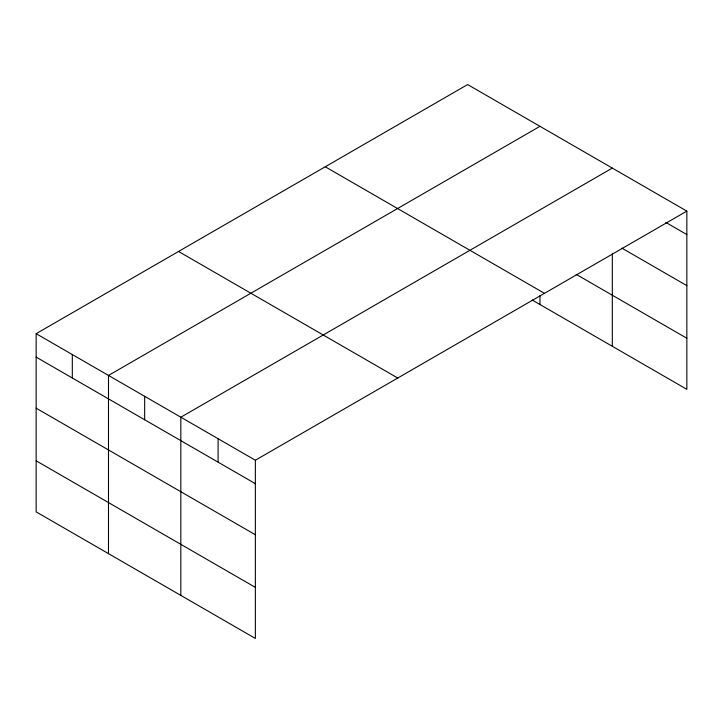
<?xml version="1.0" encoding="UTF-8"?>
<svg xmlns="http://www.w3.org/2000/svg" width="723" height="723" viewBox="0 0 723 723"><rect width="100%" height="100%" fill="white"/><g stroke="black" fill="none" stroke-linecap="round" stroke-linejoin="round"><path stroke-width="1.08" d="M686.85 211.125L467.636 84.564L36.15 333.674L36.15 511.875L255.364 638.436L255.364 460.235L686.85 211.125L686.85 389.326L532.155 300.009M539.973 126.326L108.495 375.436L108.495 553.646M612.318 168.088L180.831 417.207L180.831 595.409M665.829 222.431L686.85 234.568M621.87 248.125L686.85 285.639M576.15 274.342L686.85 338.256M325.242 166.769L544.464 293.33M178.536 251.468L397.758 378.03M36.15 333.674L255.364 460.235M36.15 357.117L255.364 483.678M36.15 408.188L255.364 534.749M36.15 460.804L255.364 587.374M612.318 253.8L612.318 346.29M539.973 295.644L539.973 304.528M218.102 438.725L218.102 462.169M144.663 396.321L144.663 419.765M72.318 354.559L72.318 378.002"/></g></svg>
